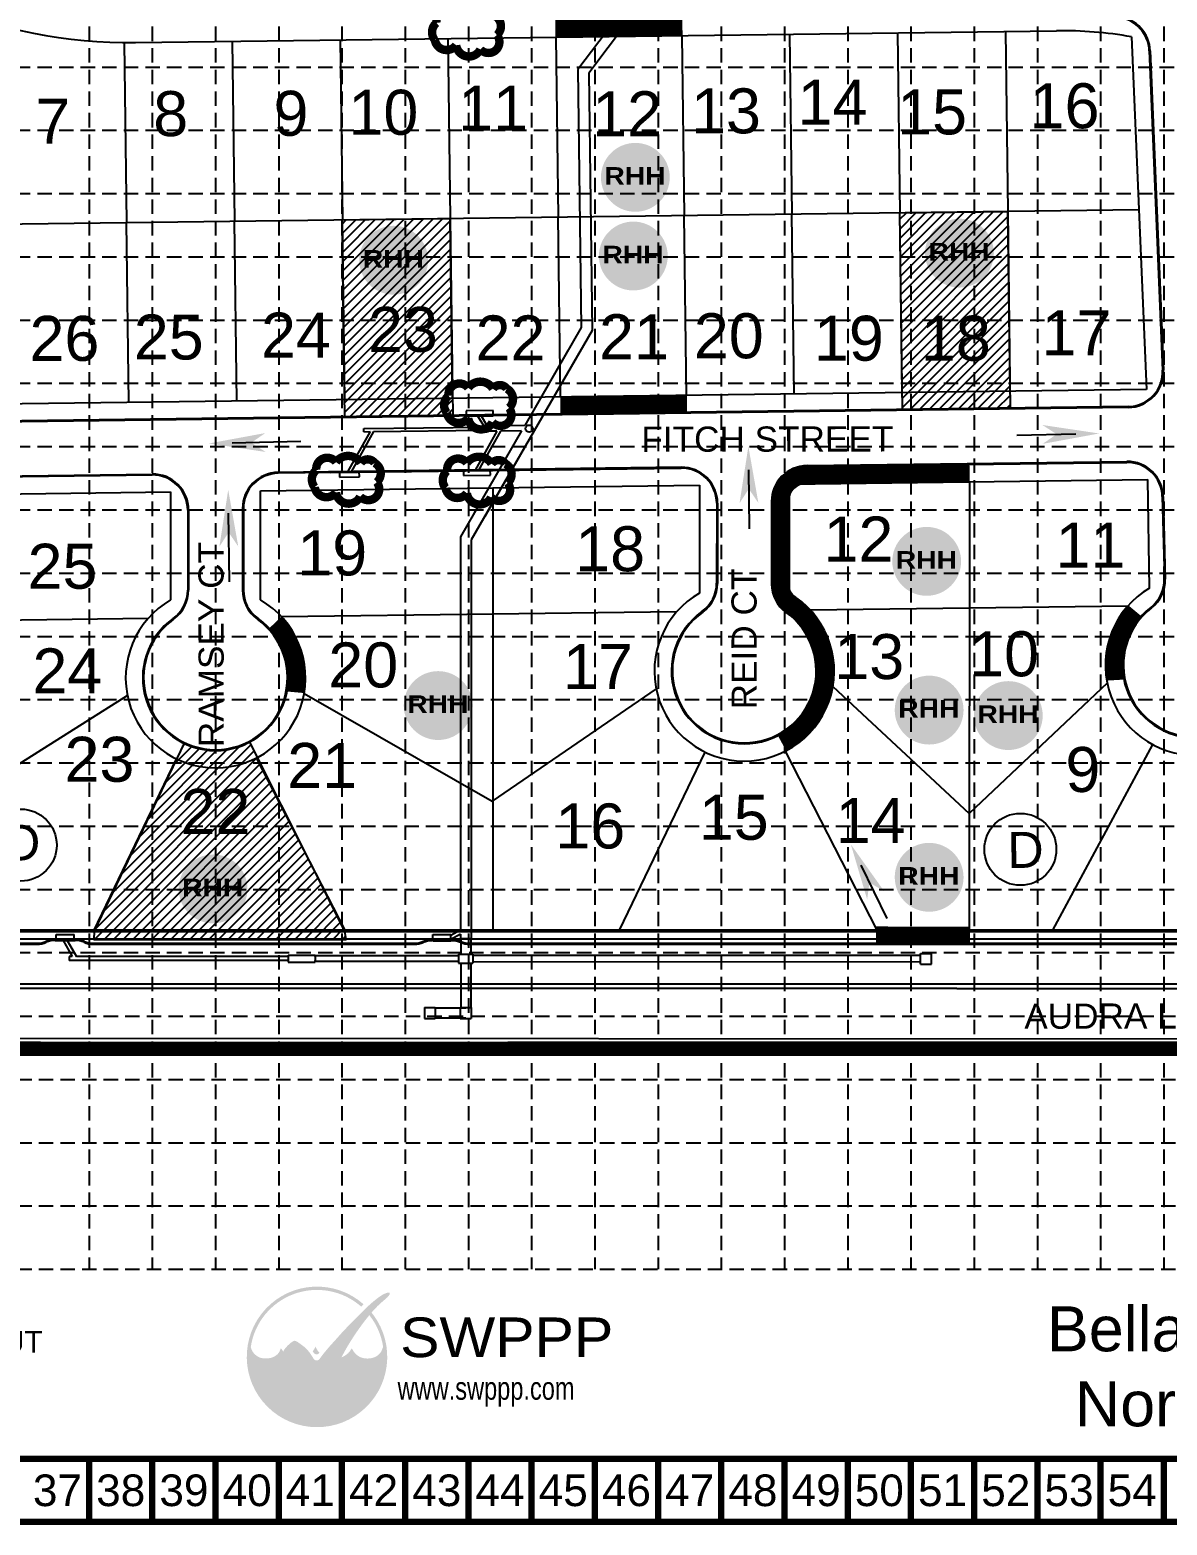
# Model space of a CAD drawing. Extents: x 4118 to 6372, y 4036 to 5445.
# Drawn here: x 5423 to 6055, y 4036 to 4866 of the extents above; entities that cross this region are included whole.
import ezdxf
from ezdxf.enums import TextEntityAlignment as Align

# ---------------------------------------------------------------- set-up
doc = ezdxf.new("R2010")
doc.units = 0
doc.header["$LTSCALE"] = 40
doc.header["$MEASUREMENT"] = 0
for name, pattern in [('3BASE$0$DASHED', [0.75, 0.5, -0.25]), ('3BASE$0$PHANTOM2', [1.25, 0.625, -0.125, 0.125, -0.125, 0.125, -0.125]), ('DASHED', [0.75, 0.5, -0.25]), ('HIDDEN', [0.375, 0.25, -0.125])]:
    doc.linetypes.add(name, pattern=pattern)
doc.layers.get('0').update_dxf_attribs({"linetype": 'CONTINUOUS'})
for name, color, linetype in [('1 EROSION BLANKET', 84, 'CONTINUOUS'), ('3BASE$0$B-DARY', 7, 'CONTINUOUS'), ('3BASE$0$PRO_CURB', 7, 'CONTINUOUS'), ('3BASE$0$PRO_LOT_LINES', 7, 'CONTINUOUS'), ('3BASE$0$PRO_ROW', 7, '3BASE$0$PHANTOM2'), ('3BASE$0$PRO_SEWER', 7, 'CONTINUOUS'), ('3BASE$0$PRO_STORM', 7, 'CONTINUOUS'), ('3BASE$0$PROP-SIDEWALK', 7, 'CONTINUOUS'), ('3BASE$0$PROP_INLETS', 7, 'CONTINUOUS'), ('BASE', 7, 'CONTINUOUS'), ('grid', 254, 'HIDDEN'), ('LEGEND', 7, 'CONTINUOUS'), ('LIMITS OF DISTURBANCE', 1, '3BASE$0$DASHED'), ('LOGO', 7, 'CONTINUOUS'), ('LOTTEXT', 8, 'CONTINUOUS'), ('P-LOTNUM', 7, 'CONTINUOUS'), ('SODDED LOT', 2, 'CONTINUOUS'), ('STR-TXTXXXX', 7, 'CONTINUOUS')]:
    doc.layers.add(name, color=color, linetype=linetype)
doc.styles.add('DRHorton', font='ariblk.TTF')
doc.styles.add("L200'", font='ARIAL.TTF', dxfattribs={"height": 0.001969})
doc.styles.add('LOGO1', font='Rockeb.TTF', dxfattribs={"height": 25})
doc.styles.get("Standard").update_dxf_attribs({"font": 'ARIAL.TTF'})

# ---------------------------------------------------------------- blocks, each defined once
blk = doc.blocks.new('Robbie Hale Homes')
h = blk.add_hatch(color=242)
h.paths.add_polyline_path([(78.7, 25.78, 1), (40.43, 25.78, 1)])
h.paths.add_polyline_path([(42.33, 17.91), (76.5, 17.91), (76.5, 34.87), (42.33, 34.87)], flags=24)
at = {"layer": 'BASE', "color": 242, "style": 'DRHorton'}
blk.add_text('RHH', height=9.814, dxfattribs=at).set_placement((59.39, 21.64), align=Align.CENTER)

msp = doc.modelspace()

# ---------------------------------------------------------------- hatches: boundary and pattern name
at = {"layer": 'LOGO'}
h = msp.add_hatch(color=170, dxfattribs=at)
h.paths.add_polyline_path([(5579.85, 4112.81), (5579.41, 4113.25), (5579.08, 4113.64), (5578.81, 4114), (5578.52, 4114.45), (5578.2, 4115.01), (5577.93, 4115.53), (5577.74, 4115.9), (5577.56, 4116.29), (5577.38, 4116.69), (5577.2, 4117.08), (5576.94, 4117.68), (5576.66, 4118.39), (5576.45, 4118.94), (5576.32, 4119.28), (5576.2, 4119.61), (5576.07, 4119.95), (5575.94, 4120.3), (5575.81, 4120.65), (5575.66, 4121.01), (5575.51, 4121.39), (5575.34, 4121.77), (5575.17, 4122.16), (5574.99, 4122.55), (5574.79, 4122.95), (5574.59, 4123.35), (5574.38, 4123.76), (5574.16, 4124.15), (5573.93, 4124.55), (5573.69, 4124.94), (5573.45, 4125.32), (5573.21, 4125.7), (5572.96, 4126.06), (5572.72, 4126.4), (5572.48, 4126.73), (5572.24, 4127.05), (5572, 4127.34), (5571.76, 4127.62), (5571.51, 4127.9), (5571.27, 4128.16), (5571.04, 4128.39), (5570.39, 4128.39), (5569.64, 4128.46), (5569.03, 4128.58), (5568.61, 4128.68), (5568.19, 4128.8), (5567.78, 4128.94), (5567.17, 4129.18), (5566.42, 4129.57), (5565.72, 4130.03), (5565.1, 4130.52), (5564.56, 4131.06), (5564.08, 4131.6), (5563.68, 4132.11), (5563.36, 4132.56), (5563.09, 4132.93), (5562.96, 4133.12), (5562.84, 4133.28), (5562.74, 4133.41), (5562.64, 4133.53), (5562.56, 4133.61), (5562.49, 4133.66), (5562.43, 4133.69), (5562.38, 4133.68), (5562.34, 4133.65), (5562.3, 4133.59), (5562.26, 4133.52), (5562.23, 4133.42), (5562.19, 4133.3), (5562.1, 4132.98), (5561.93, 4132.52), (5561.73, 4132.07), (5561.52, 4131.68), (5561.25, 4131.28), (5560.93, 4130.88), (5560.56, 4130.49), (5560.15, 4130.11), (5559.69, 4129.75), (5559.2, 4129.42), (5558.67, 4129.12), (5558.12, 4128.86), (5557.55, 4128.64), (5556.96, 4128.47), (5556.32, 4128.33), (5555.62, 4128.22), (5554.85, 4128.16), (5554.06, 4128.13), (5553.28, 4128.15), (5552.54, 4128.21), (5551.86, 4128.32), (5551.21, 4128.48), (5550.59, 4128.7), (5549.98, 4128.99), (5549.36, 4129.34), (5548.75, 4129.76), (5548.16, 4130.25), (5547.74, 4130.67), (5547.46, 4130.97), (5547.19, 4131.29), (5546.93, 4131.66), (5546.67, 4132.07), (5546.42, 4132.54), (5546.17, 4133.08), (5545.93, 4133.69), (5545.69, 4134.39, -0.595729), (5607.16, 4156.89), (5607.64, 4157.39), (5608.04, 4157.79), (5608.46, 4158.21, 37.93689), (5611.39, 4155.32), (5611.22, 4155.12), (5610.88, 4154.71), (5610.54, 4154.28), (5610.21, 4153.87, -0.146449), (5619.31, 4134.56), (5619.15, 4134.19), (5619.01, 4133.83), (5618.87, 4133.5), (5618.75, 4133.2), (5618.57, 4132.73), (5618.37, 4132.25), (5618.14, 4131.82), (5617.88, 4131.41), (5617.59, 4131.04), (5617.27, 4130.69), (5616.91, 4130.36), (5616.54, 4130.03), (5616.13, 4129.73), (5615.71, 4129.45), (5615.26, 4129.19), (5614.8, 4128.95), (5614.32, 4128.75), (5613.82, 4128.57), (5613.31, 4128.42), (5612.78, 4128.3), (5612.24, 4128.21), (5611.69, 4128.14), (5611.12, 4128.1), (5610.56, 4128.09), (5609.98, 4128.1), (5609.38, 4128.15), (5608.76, 4128.24), (5608.13, 4128.36), (5607.49, 4128.53), (5606.88, 4128.74), (5606.29, 4129), (5605.74, 4129.31), (5605.21, 4129.66), (5604.7, 4130.07), (5604.2, 4130.52), (5603.73, 4131.01), (5603.29, 4131.52), (5602.92, 4132.01), (5602.62, 4132.46), (5602.43, 4132.81), (5602.32, 4133), (5602.22, 4133.17), (5602.13, 4133.32), (5602.06, 4133.43), (5601.98, 4133.51), (5601.91, 4133.56), (5601.85, 4133.57), (5601.78, 4133.56), (5601.72, 4133.51), (5601.65, 4133.45), (5601.59, 4133.36), (5601.52, 4133.26), (5601.45, 4133.15), (5601.38, 4133.03), (5601.2, 4132.72), (5600.93, 4132.31), (5600.59, 4131.85), (5600.22, 4131.43), (5599.89, 4131.09), (5599.52, 4130.75), (5599.11, 4130.42), (5598.67, 4130.09), (5598.19, 4129.77), (5597.65, 4129.45), (5597.05, 4129.13), (5596.38, 4128.83), (5595.77, 4128.63), (5595.29, 4128.5), (5594.74, 4128.39), (5594.16, 4128.29), (5594.02, 4127.95), (5593.87, 4127.57), (5593.7, 4127.14), (5593.51, 4126.65), (5593.3, 4126.12), (5593.08, 4125.55), (5592.86, 4124.95), (5592.62, 4124.32), (5592.38, 4123.68), (5592.13, 4123.02), (5591.89, 4122.36), (5591.64, 4121.71), (5591.4, 4121.06), (5591.17, 4120.42), (5590.94, 4119.8), (5590.72, 4119.21), (5590.52, 4118.65), (5590.33, 4118.13), (5590.15, 4117.65), (5589.99, 4117.21), (5589.84, 4116.81), (5589.62, 4116.24), (5589.34, 4115.62), (5589.06, 4115.07), (5588.75, 4114.58), (5588.42, 4114.13), (5588.07, 4113.72), (5587.7, 4113.33), (5587.34, 4112.99), (5586.98, 4112.67), (5586.6, 4112.39), (5586.21, 4112.14), (5585.8, 4111.93), (5585.39, 4111.74), (5584.87, 4111.55), (5584.28, 4111.39), (5583.74, 4111.31), (5583.23, 4111.31), (5582.74, 4111.38), (5582.26, 4111.51), (5581.7, 4111.7), (5581.2, 4111.89), (5580.72, 4112.13), (5580.28, 4112.43)])
h.paths.add_polyline_path([(5582.89, 4132.48), (5582.14, 4133.78), (5581.7, 4134.72), (5581.43, 4134.05), (5580.71, 4132.87), (5580.14, 4132.22), (5580.21, 4132.1), (5580.32, 4131.91), (5580.43, 4131.74), (5580.53, 4131.58), (5580.63, 4131.43), (5580.72, 4131.3), (5580.81, 4131.19), (5580.89, 4131.09), (5580.97, 4131.01), (5581.05, 4130.93), (5581.13, 4130.86), (5581.21, 4130.81), (5581.29, 4130.75), (5581.36, 4130.71), (5581.44, 4130.66), (5581.52, 4130.63), (5581.61, 4130.59), (5581.69, 4130.56), (5581.77, 4130.54), (5581.85, 4130.51), (5581.94, 4130.49), (5582.02, 4130.48), (5582.1, 4130.47), (5582.19, 4130.46), (5582.27, 4130.45), (5582.35, 4130.45), (5582.43, 4130.45), (5582.51, 4130.45), (5582.59, 4130.46), (5582.66, 4130.47), (5582.74, 4130.48), (5582.81, 4130.5), (5582.88, 4130.53), (5582.95, 4130.55), (5583.02, 4130.58), (5583.09, 4130.62), (5583.16, 4130.66), (5583.23, 4130.7), (5583.3, 4130.74), (5583.38, 4130.79), (5583.45, 4130.85), (5583.53, 4130.91), (5583.6, 4130.97), (5583.68, 4131.04), (5583.76, 4131.11), (5583.84, 4131.19), (5583.92, 4131.28), (5583.97, 4131.34), (5583.42, 4131.8)], flags=17)
msp.add_hatch(color=240, dxfattribs=at).paths.add_polyline_path([(5615.21, 4160.86), (5616, 4161.46), (5616.68, 4161.97), (5617.25, 4162.38), (5617.73, 4162.72), (5618.13, 4162.99), (5618.47, 4163.21), (5618.76, 4163.38), (5619.01, 4163.53), (5619.23, 4163.65), (5619.43, 4163.76), (5619.61, 4163.85), (5619.78, 4163.93), (5619.93, 4164), (5620.07, 4164.06), (5620.21, 4164.12), (5620.34, 4164.17), (5620.47, 4164.22), (5620.6, 4164.28), (5620.73, 4164.33), (5620.85, 4164.38), (5620.98, 4164.42), (5621.09, 4164.47), (5621.21, 4164.51), (5621.31, 4164.55), (5621.42, 4164.58), (5621.51, 4164.61), (5621.6, 4164.64), (5621.69, 4164.66), (5621.77, 4164.68), (5621.85, 4164.69), (5621.93, 4164.71), (5622, 4164.72), (5622.08, 4164.73), (5622.15, 4164.73), (5622.22, 4164.74), (5622.29, 4164.74), (5622.35, 4164.74), (5622.41, 4164.74), (5622.47, 4164.73), (5622.53, 4164.73), (5622.58, 4164.72), (5622.63, 4164.71), (5622.68, 4164.7), (5622.72, 4164.68), (5622.76, 4164.67), (5622.8, 4164.65), (5622.83, 4164.63), (5622.86, 4164.61), (5622.89, 4164.59), (5622.91, 4164.56), (5622.94, 4164.54), (5622.95, 4164.51), (5622.97, 4164.47), (5622.98, 4164.44), (5623, 4164.4), (5623.01, 4164.36), (5623.01, 4164.31), (5623.02, 4164.26), (5623.02, 4164.21), (5623.02, 4164.16), (5623.02, 4164.1), (5623.01, 4164.05), (5623, 4163.99), (5622.99, 4163.94), (5622.97, 4163.88), (5622.95, 4163.82), (5622.92, 4163.76), (5622.89, 4163.7), (5622.86, 4163.64), (5622.82, 4163.57), (5622.78, 4163.5), (5622.73, 4163.42), (5622.68, 4163.34), (5622.62, 4163.25), (5622.55, 4163.15), (5622.48, 4163.05), (5622.41, 4162.95), (5622.32, 4162.84), (5622.23, 4162.72), (5622.13, 4162.61), (5622.02, 4162.49), (5621.9, 4162.36), (5621.77, 4162.22), (5621.61, 4162.07), (5621.43, 4161.9), (5621.22, 4161.71), (5620.98, 4161.5), (5620.7, 4161.25), (5620.38, 4160.98), (5620.03, 4160.67), (5619.65, 4160.35), (5619.25, 4160), (5618.84, 4159.64), (5618.42, 4159.28), (5618.01, 4158.91), (5617.6, 4158.54), (5617.21, 4158.18), (5616.83, 4157.83), (5616.47, 4157.48), (5616.11, 4157.13), (5615.76, 4156.77), (5615.41, 4156.42), (5615.07, 4156.06), (5614.72, 4155.69), (5614.37, 4155.3), (5614.01, 4154.92), (5613.66, 4154.52), (5613.3, 4154.12), (5612.95, 4153.71), (5612.59, 4153.3), (5612.24, 4152.9), (5611.9, 4152.49), (5611.56, 4152.08), (5611.22, 4151.68), (5610.88, 4151.27), (5610.54, 4150.84), (5610.19, 4150.41), (5609.84, 4149.96), (5609.47, 4149.49), (5609.09, 4148.99), (5608.69, 4148.47), (5608.27, 4147.92), (5607.85, 4147.36), (5607.42, 4146.77), (5606.99, 4146.19), (5606.56, 4145.59), (5606.13, 4145), (5605.71, 4144.41), (5605.31, 4143.83), (5604.91, 4143.26), (5604.52, 4142.69), (5604.13, 4142.12), (5603.74, 4141.55), (5603.36, 4140.97), (5602.97, 4140.38), (5602.58, 4139.78), (5602.18, 4139.17), (5601.78, 4138.54), (5601.38, 4137.91), (5600.98, 4137.28), (5600.59, 4136.65), (5600.21, 4136.03), (5599.84, 4135.42), (5599.49, 4134.84), (5599.16, 4134.27), (5598.85, 4133.73), (5598.55, 4133.2), (5598.25, 4132.68), (5597.97, 4132.17), (5597.69, 4131.66), (5597.41, 4131.14), (5597.12, 4130.62), (5596.84, 4130.09), (5596.55, 4129.55), (5596.26, 4129.02), (5595.98, 4128.5), (5595.71, 4127.99), (5595.46, 4127.52), (5595.22, 4127.08), (5595.02, 4126.68), (5594.84, 4126.33), (5594.68, 4126.01), (5594.54, 4125.72), (5594.41, 4125.44), (5594.28, 4125.15), (5594.16, 4124.85), (5594.02, 4124.51), (5593.87, 4124.13), (5593.7, 4123.7), (5593.51, 4123.21), (5593.3, 4122.68), (5593.08, 4122.11), (5592.86, 4121.51), (5592.62, 4120.88), (5592.38, 4120.24), (5592.13, 4119.58), (5591.89, 4118.92), (5591.64, 4118.27), (5591.4, 4117.62), (5591.17, 4116.98), (5590.94, 4116.36), (5590.72, 4115.77), (5590.52, 4115.21), (5590.33, 4114.69), (5590.15, 4114.21), (5589.99, 4113.77), (5589.84, 4113.37), (5589.69, 4113), (5589.55, 4112.66), (5589.42, 4112.34), (5589.28, 4112.05), (5589.13, 4111.77), (5588.98, 4111.5), (5588.82, 4111.25), (5588.66, 4111.02), (5588.49, 4110.79), (5588.32, 4110.58), (5588.15, 4110.37), (5587.97, 4110.17), (5587.79, 4109.99), (5587.62, 4109.81), (5587.44, 4109.63), (5587.25, 4109.47), (5587.07, 4109.31), (5586.88, 4109.16), (5586.69, 4109.02), (5586.5, 4108.89), (5586.3, 4108.76), (5586.1, 4108.65), (5585.9, 4108.54), (5585.69, 4108.44), (5585.49, 4108.35), (5585.28, 4108.26), (5585.07, 4108.19), (5584.87, 4108.12), (5584.67, 4108.06), (5584.48, 4108.01), (5584.29, 4107.96), (5584.1, 4107.93), (5583.92, 4107.9), (5583.75, 4107.88), (5583.57, 4107.87), (5583.4, 4107.87), (5583.23, 4107.88), (5583.06, 4107.89), (5582.89, 4107.92), (5582.73, 4107.95), (5582.56, 4107.99), (5582.4, 4108.03), (5582.23, 4108.08), (5582.07, 4108.14), (5581.9, 4108.19), (5581.73, 4108.25), (5581.56, 4108.31), (5581.4, 4108.38), (5581.23, 4108.45), (5581.06, 4108.53), (5580.9, 4108.61), (5580.73, 4108.69), (5580.58, 4108.79), (5580.42, 4108.89), (5580.27, 4109.01), (5580.12, 4109.13), (5579.98, 4109.25), (5579.84, 4109.38), (5579.7, 4109.52), (5579.56, 4109.66), (5579.43, 4109.81), (5579.29, 4109.96), (5579.16, 4110.11), (5579.02, 4110.28), (5578.88, 4110.46), (5578.74, 4110.66), (5578.59, 4110.89), (5578.44, 4111.14), (5578.28, 4111.43), (5578.1, 4111.75), (5577.93, 4112.09), (5577.74, 4112.46), (5577.56, 4112.85), (5577.38, 4113.25), (5577.2, 4113.64), (5577.03, 4114.04), (5576.87, 4114.42), (5576.72, 4114.79), (5576.58, 4115.15), (5576.45, 4115.5), (5576.32, 4115.84), (5576.2, 4116.17), (5576.07, 4116.51), (5575.94, 4116.86), (5575.81, 4117.21), (5575.66, 4117.57), (5575.51, 4117.95), (5575.34, 4118.33), (5575.17, 4118.72), (5574.99, 4119.11), (5574.79, 4119.51), (5574.59, 4119.91), (5574.38, 4120.31), (5574.16, 4120.71), (5573.93, 4121.11), (5573.69, 4121.5), (5573.45, 4121.88), (5573.21, 4122.26), (5572.96, 4122.62), (5572.72, 4122.96), (5572.48, 4123.29), (5572.24, 4123.6), (5572, 4123.9), (5571.76, 4124.18), (5571.51, 4124.46), (5571.27, 4124.72), (5571.01, 4124.98), (5570.74, 4125.24), (5570.47, 4125.5), (5570.18, 4125.76), (5569.88, 4126.03), (5569.56, 4126.29), (5569.24, 4126.56), (5568.92, 4126.83), (5568.59, 4127.1), (5568.26, 4127.36), (5567.92, 4127.63), (5567.59, 4127.89), (5567.27, 4128.15), (5566.95, 4128.4), (5566.64, 4128.64), (5566.35, 4128.87), (5566.07, 4129.09), (5565.81, 4129.29), (5565.58, 4129.47), (5565.36, 4129.64), (5565.17, 4129.79), (5565, 4129.92), (5564.85, 4130.04), (5564.72, 4130.16), (5564.6, 4130.26), (5564.49, 4130.36), (5564.4, 4130.45), (5564.31, 4130.54), (5564.23, 4130.63), (5564.16, 4130.72), (5564.1, 4130.81), (5564.05, 4130.9), (5564, 4130.99), (5563.96, 4131.09), (5563.93, 4131.18), (5563.91, 4131.28), (5563.89, 4131.39), (5563.87, 4131.49), (5563.87, 4131.6), (5563.87, 4131.71), (5563.87, 4131.82), (5563.88, 4131.92), (5563.9, 4132.03), (5563.92, 4132.13), (5563.94, 4132.24), (5563.98, 4132.34), (5564.02, 4132.45), (5564.07, 4132.57), (5564.13, 4132.68), (5564.2, 4132.81), (5564.28, 4132.94), (5564.37, 4133.08), (5564.47, 4133.23), (5564.59, 4133.39), (5564.72, 4133.56), (5564.86, 4133.74), (5565.01, 4133.92), (5565.17, 4134.11), (5565.34, 4134.31), (5565.52, 4134.51), (5565.71, 4134.72), (5565.91, 4134.93), (5566.12, 4135.15), (5566.33, 4135.36), (5566.55, 4135.57), (5566.77, 4135.78), (5567, 4135.99), (5567.22, 4136.18), (5567.44, 4136.37), (5567.66, 4136.56), (5567.88, 4136.73), (5568.08, 4136.89), (5568.28, 4137.04), (5568.46, 4137.18), (5568.63, 4137.3), (5568.79, 4137.41), (5568.93, 4137.5), (5569.05, 4137.58), (5569.17, 4137.65), (5569.28, 4137.71), (5569.38, 4137.76), (5569.48, 4137.8), (5569.57, 4137.84), (5569.66, 4137.87), (5569.76, 4137.89), (5569.85, 4137.91), (5569.94, 4137.93), (5570.03, 4137.93), (5570.12, 4137.94), (5570.21, 4137.93), (5570.3, 4137.92), (5570.38, 4137.9), (5570.47, 4137.88), (5570.56, 4137.85), (5570.65, 4137.82), (5570.74, 4137.78), (5570.83, 4137.74), (5570.92, 4137.7), (5571.02, 4137.65), (5571.12, 4137.6), (5571.23, 4137.55), (5571.34, 4137.49), (5571.46, 4137.42), (5571.6, 4137.34), (5571.75, 4137.26), (5571.91, 4137.15), (5572.09, 4137.03), (5572.29, 4136.9), (5572.5, 4136.75), (5572.74, 4136.59), (5572.98, 4136.41), (5573.23, 4136.23), (5573.5, 4136.03), (5573.77, 4135.84), (5574.04, 4135.63), (5574.32, 4135.43), (5574.6, 4135.22), (5574.88, 4135), (5575.16, 4134.79), (5575.43, 4134.57), (5575.7, 4134.34), (5575.97, 4134.12), (5576.22, 4133.88), (5576.48, 4133.64), (5576.72, 4133.4), (5576.96, 4133.15), (5577.19, 4132.9), (5577.41, 4132.64), (5577.64, 4132.37), (5577.86, 4132.1), (5578.07, 4131.82), (5578.29, 4131.54), (5578.5, 4131.25), (5578.71, 4130.96), (5578.92, 4130.67), (5579.11, 4130.39), (5579.3, 4130.11), (5579.48, 4129.84), (5579.65, 4129.57), (5579.8, 4129.33), (5579.95, 4129.09), (5580.08, 4128.87), (5580.21, 4128.66), (5580.32, 4128.47), (5580.43, 4128.3), (5580.53, 4128.14), (5580.63, 4127.99), (5580.72, 4127.86), (5580.81, 4127.75), (5580.89, 4127.65), (5580.97, 4127.57), (5581.05, 4127.49), (5581.13, 4127.42), (5581.21, 4127.37), (5581.29, 4127.31), (5581.36, 4127.27), (5581.44, 4127.22), (5581.52, 4127.19), (5581.61, 4127.15), (5581.69, 4127.12), (5581.77, 4127.1), (5581.85, 4127.07), (5581.94, 4127.05), (5582.02, 4127.04), (5582.1, 4127.03), (5582.19, 4127.02), (5582.27, 4127.01), (5582.35, 4127.01), (5582.43, 4127.01), (5582.51, 4127.01), (5582.59, 4127.02), (5582.66, 4127.03), (5582.74, 4127.04), (5582.81, 4127.06), (5582.88, 4127.09), (5582.95, 4127.11), (5583.02, 4127.14), (5583.09, 4127.18), (5583.16, 4127.22), (5583.23, 4127.26), (5583.3, 4127.3), (5583.38, 4127.35), (5583.45, 4127.41), (5583.53, 4127.47), (5583.6, 4127.53), (5583.68, 4127.6), (5583.76, 4127.67), (5583.84, 4127.75), (5583.92, 4127.84), (5584, 4127.93), (5584.08, 4128.03), (5584.17, 4128.14), (5584.26, 4128.26), (5584.36, 4128.39), (5584.46, 4128.53), (5584.57, 4128.68), (5584.69, 4128.84), (5584.81, 4129.02), (5584.94, 4129.2), (5585.08, 4129.39), (5585.23, 4129.6), (5585.39, 4129.81), (5585.56, 4130.04), (5585.74, 4130.27), (5585.93, 4130.51), (5586.13, 4130.76), (5586.34, 4131.02), (5586.56, 4131.29), (5586.8, 4131.58), (5587.04, 4131.87), (5587.29, 4132.17), (5587.55, 4132.49), (5587.82, 4132.82), (5588.1, 4133.16), (5588.4, 4133.51), (5588.7, 4133.87), (5589.02, 4134.25), (5589.36, 4134.63), (5589.71, 4135.03), (5590.07, 4135.43), (5590.44, 4135.84), (5590.82, 4136.26), (5591.21, 4136.68), (5591.59, 4137.1), (5591.97, 4137.51), (5592.35, 4137.93), (5592.72, 4138.33), (5593.07, 4138.72), (5593.41, 4139.1), (5593.75, 4139.48), (5594.07, 4139.85), (5594.4, 4140.21), (5594.72, 4140.58), (5595.05, 4140.95), (5595.38, 4141.32), (5595.72, 4141.7), (5596.06, 4142.09), (5596.42, 4142.48), (5596.78, 4142.88), (5597.16, 4143.29), (5597.55, 4143.7), (5597.95, 4144.13), (5598.36, 4144.56), (5598.79, 4145), (5599.23, 4145.45), (5599.68, 4145.91), (5600.13, 4146.36), (5600.58, 4146.81), (5601.03, 4147.26), (5601.47, 4147.7), (5601.9, 4148.12), (5602.31, 4148.53), (5602.72, 4148.94), (5603.11, 4149.33), (5603.5, 4149.71), (5603.87, 4150.09), (5604.25, 4150.46), (5604.62, 4150.84), (5604.99, 4151.22), (5605.36, 4151.6), (5605.73, 4151.98), (5606.1, 4152.37), (5606.48, 4152.76), (5606.86, 4153.15), (5607.25, 4153.55), (5607.64, 4153.95), (5608.04, 4154.35), (5608.44, 4154.76), (5608.85, 4155.16), (5609.26, 4155.56), (5609.68, 4155.97), (5610.09, 4156.36), (5610.5, 4156.76), (5610.91, 4157.15), (5611.32, 4157.53), (5611.72, 4157.9), (5612.13, 4158.27), (5612.55, 4158.65), (5613, 4159.04), (5613.48, 4159.45), (5614, 4159.88), (5614.57, 4160.35)])
at = {"layer": 'SODDED LOT'}
h = msp.add_hatch(dxfattribs=at)
h.set_pattern_fill('ANSI31', color=256, scale=30, style=0)
h.paths.add_polyline_path([(5597.96, 4651.03), (5596.61, 4760.84), (5656.65, 4761.65), (5658.02, 4652.05)])
h = msp.add_hatch(dxfattribs=at)
h.set_pattern_fill('ANSI31', color=256, scale=30, style=0)
h.paths.add_polyline_path([(5906.64, 4764.83), (5966.65, 4765.59), (5967.99, 4655.89), (5908.12, 4655.15)])
h = msp.add_hatch(dxfattribs=at)
h.set_pattern_fill('ANSI31', color=256, scale=30, style=0)
h.paths.add_polyline_path([(5458.68, 4365.59), (5458.35, 4361.03), (5598.71, 4361.03), (5598.06, 4365.59), (5545.14, 4470.63), (5537.16, 4467.7), (5529.18, 4466.24), (5521.2, 4466.4), (5515.34, 4467.54), (5508.66, 4470.14)])

# ---------------------------------------------------------------- linework, layer by layer
at = {"layer": '1 EROSION BLANKET', "const_width": 10}
for points in [[(5715.04, 4867.41), (5785.75, 4868.17)], [(5717.87, 4657.59), (5788.31, 4658.37)], [(5840.78, 4470.64), (5847.61, 4474.37), (5854.14, 4480.27), (5857.56, 4485.55), (5861.44, 4492.14), (5863.35, 4497.81), (5864.27, 4501.56), (5865.08, 4507.51), (5865.02, 4512.47), (5864.59, 4517.49), (5863.3, 4523.33), (5861.15, 4528.66), (5858.03, 4534.84), (5854.85, 4538.99), (5850.45, 4543.63), (5846.86, 4546.44), (5844.99, 4547.94), (5843.61, 4549.51), (5841.86, 4551.91), (5840.89, 4554.11), (5840.52, 4555.71), (5840.33, 4559.31), (5840.4, 4568.77), (5840.44, 4606.36), (5841.3, 4610.03), (5842.41, 4612.33), (5844.08, 4614.51), (5847.15, 4616.9), (5850.56, 4618.69), (5853.71, 4619.29), (5859.6, 4619.2), (5945.42, 4620.5)], [(6026.58, 4505.12), (6025.86, 4517.28), (6027.03, 4524.71), (6029.88, 4532.57), (6033.99, 4539.43), (6037.43, 4543.54)], [(5570.58, 4498.35), (5571.11, 4504.13), (5570.91, 4510.78), (5570.42, 4515.66), (5568.03, 4522.28), (5565.84, 4527.55), (5561.55, 4534.57), (5559.14, 4536.99)], [(5893.44, 4363.19), (5945.71, 4363.08)]]:
    msp.add_lwpolyline(points, dxfattribs=at)
at = {"layer": '3BASE$0$B-DARY', "color": 7, "linetype": 'Continuous'}
for p, q in [((4294.15, 4336.43), (6230.6, 4336.28)), ((6241.97, 4305.46), (4260.5, 4306.38))]:
    msp.add_line(p, q, dxfattribs=at)
at = {"layer": '3BASE$0$PRO_CURB', "color": 7, "linetype": 'Continuous'}
for p, q in [((6045.34, 4854.82), (6052.76, 4677.42)), ((6045.84, 4854.84), (6053.26, 4677.44)), ((4899.42, 4358.87), (5426.99, 4358.88)), ((4899.42, 4358.37), (5426.99, 4358.38)), ((5436.99, 4360.38), (5437.49, 4360.38)), ((5447.49, 4360.38), (5447.99, 4360.38)), ((5457.99, 4358.88), (5636.75, 4358.88)), ((5457.99, 4358.38), (5636.75, 4358.38)), ((5653.99, 4360.27), (5654.49, 4360.27)), ((5657.49, 4360.27), (5656.99, 4360.27)), ((5667.22, 4358.88), (6179.04, 4358.88)), ((5667.22, 4358.38), (6179.04, 4358.38)), ((4899.42, 4333.87), (5938.4, 4333.88))]:
    msp.add_line(p, q, dxfattribs=at)
at = {"layer": '3BASE$0$PRO_CURB', "color": 7, "linetype": 'Continuous', "ltscale": 50}
for p, q in [((6033.53, 4657.1), (5162.4, 4645.89)), ((6033.54, 4656.6), (5162.4, 4645.39)), ((5785.01, 4623.4), (5560.87, 4620.52)), ((5785.01, 4622.9), (5560.87, 4620.02)), ((5590.01, 4620.39), (5785.01, 4622.9)), ((5855.01, 4624.3), (6032.84, 4626.59)), ((5855.01, 4623.8), (6032.84, 4626.09)), ((5855.01, 4623.8), (6032.84, 4626.09)), ((6032.84, 4626.09), (5855.01, 4623.8)), ((5226.36, 4616.21), (5490.87, 4619.61)), ((5226.37, 4615.71), (5490.87, 4619.11)), ((5804.77, 4603.4), (5804.76, 4559.05)), ((5805.27, 4603.4), (5805.26, 4558.79)), ((5835.27, 4604.31), (5835.26, 4558.6)), ((5835.77, 4604.31), (5835.76, 4558.86)), ((6052.59, 4607.08), (6053.73, 4561.41)), ((6053.09, 4607.09), (6054.23, 4561.17)), ((5510.62, 4599.61), (5510.62, 4555.17)), ((5511.12, 4599.61), (5511.12, 4555.17)), ((5541.12, 4600.52), (5541.12, 4555.17)), ((5541.62, 4600.52), (5541.62, 4555.17))]:
    msp.add_line(p, q, dxfattribs=at)
at = {"layer": '3BASE$0$PRO_CURB', "color": 7, "linetype": 'Continuous'}
msp.add_lwpolyline([(5938.4, 4333.8), (6234.87, 4333.8), (6233.6, 4384.65), (6234.15, 4384.66), (6228.49, 4609.66)], dxfattribs=at)
at = {"layer": '3BASE$0$PRO_CURB', "color": 7, "linetype": 'Continuous', "ltscale": 50}
for points in [[(5510.62, 4599.61), (5510.62, 4555.17)], [(5541.62, 4600.52), (5541.62, 4555.17)]]:
    msp.add_lwpolyline(points, dxfattribs=at)
at = {"layer": '3BASE$0$PRO_CURB', "color": 7, "linetype": 'Continuous'}
for centre, radius, start, end in [((6025.86, 4854.01), 19.5, 2.39517, 82.20457), ((6025.86, 4854.01), 20, 2.39517, 82.20457), ((6033.28, 4676.6), 19.5, 270.73778, 2.39517), ((6033.28, 4676.6), 20, 270.73778, 2.39517), ((5426.99, 4371.38), 12.5, 270, 292.61986), ((5426.99, 4371.38), 13, 270, 292.61986), ((5436.99, 4347.38), 13.5, 87.8692, 112.61986), ((5436.99, 4347.38), 13, 90, 112.61986), ((5447.99, 4347.38), 13.5, 67.38014, 92.11431), ((5447.99, 4347.38), 13, 67.38014, 90), ((5457.99, 4371.38), 13, 247.38014, 270), ((5457.99, 4371.38), 12.5, 247.38014, 270), ((5636.75, 4371.38), 12.5, 270.00011, 291.9917), ((5636.75, 4371.38), 13, 270.00011, 291.9917), ((5646.49, 4347.27), 13.5, 87.87289, 111.9917), ((5646.49, 4347.27), 13, 89.99544, 111.9917), ((5657.49, 4347.27), 13.5, 68.0138, 92.11799), ((5657.49, 4347.27), 13, 68.0138, 89.99544), ((5667.22, 4371.38), 13, 248.0138, 270.00011), ((5667.22, 4371.38), 12.5, 248.0138, 270.00011)]:
    msp.add_arc(centre, radius, start, end, dxfattribs=at)
at = {"layer": '3BASE$0$PRO_CURB', "color": 7, "linetype": 'Continuous', "ltscale": 50}
for centre, radius, start, end in [((5561.12, 4600.52), 20, 90.73778, 179.99396), ((5561.12, 4600.52), 19.5, 90.73778, 179.99396), ((5785.27, 4603.4), 20, 359.994, 90.73778), ((5785.27, 4603.4), 19.5, 359.994, 90.73778), ((5855.27, 4604.3), 20, 90.73778, 179.994), ((5855.27, 4604.3), 19.5, 90.73778, 179.994), ((6033.09, 4606.59), 20, 1.42845, 90.73778), ((6033.09, 4606.59), 19.5, 1.42845, 90.73778), ((5491.12, 4599.62), 20, 359.99396, 90.73778), ((5491.12, 4599.62), 19.5, 359.99396, 90.73778), ((5491.12, 4555.17), 19.5, 305.67929, 359.99396), ((5491.12, 4555.17), 20, 305.67929, 359.99396), ((5561.12, 4555.17), 20, 179.99396, 234.30862), ((5561.12, 4555.17), 19.5, 179.99396, 234.30862), ((5785.26, 4559.05), 19.5, 305.52673, 359.994), ((5785.76, 4558.79), 19.5, 305.27931, 359.994), ((5854.76, 4558.6), 19.5, 179.994, 234.40157), ((5855.26, 4558.86), 19.5, 179.994, 234.15577), ((6034.23, 4560.92), 19.5, 307.70066, 1.42845), ((6034.74, 4560.68), 19.5, 307.45715, 1.42845), ((6070.92, 4513.45), 40.5, 127.70066, 55.73998), ((6070.92, 4513.45), 40, 127.45715, 55.03346), ((5526.11, 4506.43), 40.5, 125.52673, 54.15577), ((5526.11, 4506.43), 40, 125.67929, 54.30862), ((5820.13, 4510.22), 40.5, 125.52673, 54.15577), ((5820.13, 4510.22), 40, 125.27931, 54.40157)]:
    msp.add_arc(centre, radius, start, end, dxfattribs=at)
at = {"layer": '3BASE$0$PRO_LOT_LINES', "color": 7, "linetype": 'Continuous'}
for p, q in [((5655.37, 4861.64), (5656.65, 4761.65)), ((5715.37, 4862.41), (5716.65, 4762.42)), ((5785.36, 4863.31), (5786.64, 4763.32)), ((5845.36, 4864.07), (5846.64, 4764.08)), ((5905.35, 4864.84), (5906.63, 4764.85)), ((5965.35, 4865.61), (5966.63, 4765.62)), ((5475.39, 4859.34), (5476.67, 4759.35)), ((5535.38, 4860.11), (5536.66, 4760.12)), ((5595.38, 4860.88), (5596.66, 4760.88)), ((5201.77, 4755.83), (6039.52, 4766.55)), ((5657.93, 4661.66), (5656.65, 4761.65)), ((5717.93, 4662.43), (5716.65, 4762.42)), ((5787.92, 4663.32), (5786.64, 4763.32)), ((5847.92, 4664.09), (5846.64, 4764.08)), ((5907.91, 4664.86), (5906.63, 4764.85)), ((5967.91, 4665.63), (5966.63, 4765.62)), ((5477.95, 4659.36), (5476.67, 4759.35)), ((5537.94, 4660.12), (5536.66, 4760.12)), ((5597.94, 4660.89), (5596.66, 4760.88)), ((5680.29, 4611.94), (5680.25, 4365.96)), ((5945.29, 4615.33), (5945.25, 4366.11)), ((5856.71, 4544.19), (5945.28, 4545.33)), ((5945.28, 4545.33), (6033.5, 4546.46)), ((5351.95, 4537.73), (5488.69, 4539.48)), ((5562.7, 4540.43), (5680.41, 4541.94)), ((5680.03, 4541.93), (5782.71, 4543.25)), ((5477.11, 4496.47), (5377.64, 4433.8)), ((5575.38, 4497.73), (5680.01, 4437.77)), ((5771.12, 4500.24), (5680.01, 4437.77)), ((5869.39, 4501.49), (5945.26, 4431.02)), ((6021.92, 4503.44), (5945.26, 4431.02)), ((5750.8, 4366.14), (5798.44, 4465.05)), ((5894.09, 4366.12), (5842.98, 4465.62)), ((6047.18, 4469.31), (5991.44, 4366.11)), ((5458.44, 4365.81), (5504.43, 4461.29)), ((5598.31, 4365.79), (5548.97, 4461.86))]:
    msp.add_line(p, q, dxfattribs=at)
at = {"layer": '3BASE$0$PRO_ROW', "color": 7, "linetype": 'Continuous'}
for p, q in [((5481.67, 4859.42), (5993.82, 4865.97)), ((6035.51, 4862.62), (6043.71, 4666.6)), ((6043.71, 4666.6), (5162.3, 4655.32)), ((5551.15, 4610.29), (5795.29, 4613.41)), ((5795.29, 4613.41), (5795.28, 4553.48)), ((5845.28, 4553.32), (5845.29, 4614.05)), ((5845.29, 4614.05), (6044.61, 4616.6)), ((6045.39, 4556.29), (6044.61, 4616.6)), ((5216.17, 4606), (5501.15, 4609.65)), ((5501.15, 4609.65), (5501.14, 4549.64)), ((5551.14, 4549.63), (5551.15, 4610.29)), ((6176.55, 4366.08), (4909.42, 4366.28))]:
    msp.add_line(p, q, dxfattribs=at)
for centre, radius, start, end in [((5478.15, 5134.4), 275, 223.31027, 270.73322), ((5996.7, 4640.99), 225, 80.06737, 90.73322), ((6070.94, 4513.31), 50, 120.73322, 60.73322), ((5526.13, 4506.34), 50, 119.98626, 59.98625), ((5820.14, 4510.1), 50, 119.81462, 59.8143)]:
    msp.add_arc(centre, radius, start, end, dxfattribs=at)
at = {"layer": '3BASE$0$PRO_SEWER', "color": 7, "linetype": 'Continuous'}
for p, q in [((5573.46, 4637.62), (5535.29, 4636.87)), ((5971.67, 4641.28), (6004.51, 4641.91)), ((5823, 4589.21), (5822.57, 4622.05)), ((5533.84, 4559.72), (5533.33, 4597.9)), ((5899.54, 4372.69), (5885.08, 4402.19))]:
    msp.add_line(p, q, dxfattribs=at)
for points in [[(6017.44, 4642.16), (5986.03, 4636.39), (5985.86, 4646.89), (5993.82, 4641.77)], [(5522.36, 4636.62), (5553.77, 4642.4), (5553.95, 4631.9), (5545.99, 4637.02)], [(5822.4, 4634.98), (5827.98, 4603.54), (5817.48, 4603.43), (5822.65, 4611.36)], [(5533.16, 4610.83), (5538.75, 4579.38), (5528.24, 4579.27), (5533.41, 4587.2)], [(5879.39, 4413.8), (5897.9, 4387.77), (5888.46, 4383.18), (5889.73, 4392.56)]]:
    msp.add_solid(points, dxfattribs=at)
at = {"layer": '3BASE$0$PRO_STORM', "color": 5, "linetype": 'Continuous'}
for p, q in [((5765.89, 4895.19), (5727.6, 4844.35)), ((5772.67, 4894.21), (5733.63, 4842.38)), ((5727.6, 4844.35), (5729.44, 4701.02)), ((5733.63, 4842.38), (5735.46, 4699.45)), ((5735.46, 4699.45), (5668.28, 4583.04)), ((5729.44, 4701.02), (5698.07, 4646.67)), ((5728.12, 4686.74), (5675.79, 4596.04)), ((5722.1, 4688.31), (5698.07, 4646.67)), ((5680.48, 4654.95), (5665.49, 4654.76)), ((5665.49, 4654.76), (5665.52, 4651.76)), ((5680.52, 4651.95), (5680.48, 4654.95)), ((5608.66, 4644.9), (5674.97, 4645.75)), ((5665.52, 4651.76), (5680.52, 4651.95)), ((5675.26, 4646.38), (5672.01, 4651.84)), ((5677.01, 4646.86), (5674.03, 4651.86)), ((5612.01, 4643.2), (5599.52, 4620.91)), ((5614.03, 4643.22), (5601.54, 4620.93)), ((5608.66, 4643.15), (5608.66, 4644.9)), ((5608.66, 4643.15), (5612.01, 4643.2)), ((5614.03, 4643.22), (5674.97, 4644)), ((5696.33, 4643.65), (5662.28, 4584.65)), ((5696.33, 4643.65), (5669.79, 4597.65)), ((5682.53, 4643.47), (5670.4, 4621.82)), ((5684.56, 4643.5), (5672.42, 4621.84)), ((5606.03, 4620.99), (5595.03, 4620.85)), ((5595.03, 4620.85), (5595.07, 4617.85)), ((5606.07, 4617.99), (5606.03, 4620.99)), ((5678.91, 4621.92), (5663.91, 4621.73)), ((5663.91, 4621.73), (5663.95, 4618.73)), ((5678.95, 4618.93), (5678.91, 4621.92)), ((5595.07, 4617.85), (5606.07, 4617.99)), ((5663.95, 4618.73), (5678.95, 4618.93)), ((5662.28, 4584.65), (5662.25, 4366.21)), ((5668.28, 4583.04), (5668.25, 4361.38)), ((5662.25, 4366.21), (5656.99, 4363.17)), ((5662.25, 4363.9), (5656.99, 4360.86)), ((5662.25, 4363.9), (5662.25, 4361.38)), ((5441.33, 4360.35), (5446.46, 4351.46)), ((5443.64, 4360.35), (5448.77, 4351.46)), ((5668.25, 4361.38), (5662.25, 4361.38)), ((5662.5, 4361.38), (5662.5, 4352.8)), ((5668, 4361.38), (5668, 4352.8)), ((5444.66, 4351.46), (5444.66, 4349.21)), ((5446.46, 4351.46), (5444.66, 4351.46)), ((5566.54, 4349.19), (5444.66, 4349.21)), ((5566.54, 4351.44), (5448.77, 4351.46)), ((5566.54, 4352.31), (5581.54, 4352.3)), ((5566.54, 4352.31), (5566.54, 4348.31)), ((5566.54, 4348.31), (5581.54, 4348.3)), ((5661.19, 4351.93), (5581.04, 4351.94)), ((5661.19, 4348.68), (5581.04, 4348.69)), ((5581.54, 4352.3), (5581.54, 4348.3)), ((5661.19, 4352.8), (5669.19, 4352.8)), ((5661.19, 4352.8), (5661.19, 4347.8)), ((5661.19, 4347.8), (5669.19, 4347.8)), ((5662.5, 4347.8), (5662.49, 4323.03)), ((5668, 4347.8), (5667.99, 4322.97)), ((5669.19, 4352.8), (5669.19, 4347.8)), ((5918.16, 4352.11), (5669.19, 4352.15)), ((5918.16, 4348.41), (5669.19, 4348.45)), ((5918.16, 4347.26), (5918.16, 4353.26)), ((5918.16, 4353.26), (5924.16, 4353.26)), ((5918.16, 4347.26), (5924.16, 4347.26)), ((5924.16, 4347.26), (5924.16, 4353.26)), ((5642.22, 4323.14), (5642.22, 4317.14)), ((5642.22, 4323.14), (5648.22, 4323.14)), ((5648.22, 4323.14), (5648.22, 4317.14)), ((5648.22, 4322.95), (5665.24, 4322.95)), ((5662.22, 4323.14), (5662.22, 4317.14)), ((5662.22, 4323.14), (5668.22, 4323.14)), ((5668.22, 4323.14), (5668.22, 4317.14)), ((5642.22, 4317.14), (5648.22, 4317.14)), ((5648.22, 4317.45), (5665.24, 4317.45)), ((5662.22, 4317.14), (5668.22, 4317.14))]:
    msp.add_line(p, q, dxfattribs=at)
for points in [[(5698.07, 4646.67), (5678.05, 4646.42, 0.008228)], [(5682.53, 4643.47), (5678.14, 4643.42, 0.008593)], [(5696.33, 4643.65), (5684.56, 4643.5, 0.008593)]]:
    msp.add_lwpolyline(points, format="xyb", dxfattribs=at)
for centre in [(5676.77, 4644.87), (5700.52, 4644.87)]:
    msp.add_circle(centre, 2, dxfattribs=at)
at = {"layer": '3BASE$0$PROP-SIDEWALK', "color": 7, "linetype": 'Continuous'}
for p, q in [((6176.98, 4365.08), (4909.42, 4365.28)), ((6178.66, 4361.08), (4909.42, 4361.28))]:
    msp.add_line(p, q, dxfattribs=at)
at = {"layer": '3BASE$0$PROP_INLETS', "color": 7, "linetype": 'Continuous'}
for p, q in [((5437.49, 4363.77), (5447.49, 4363.77)), ((5437.49, 4360.35), (5437.49, 4363.77)), ((5447.49, 4360.35), (5447.49, 4363.77)), ((5646.99, 4363.77), (5656.99, 4363.77)), ((5646.99, 4360.27), (5646.99, 4363.77)), ((5656.99, 4360.27), (5656.99, 4363.77)), ((5437.49, 4360.35), (5447.49, 4360.35)), ((5646.99, 4360.27), (5656.99, 4360.27))]:
    msp.add_line(p, q, dxfattribs=at)
at = {"layer": 'BASE', "const_width": 3.52}
for points in [[(4119.94, 4037.27), (6369.8, 4037.27), (6369.8, 5443.43), (4119.94, 5443.43)], [(4155.1, 4072.43), (6334.64, 4072.43), (6334.64, 5408.28), (4155.1, 5408.28)]]:
    msp.add_lwpolyline(points, close=True, dxfattribs=at)
for points in [[(5455.79, 4037.27), (5455.79, 4072.43)], [(5490.95, 4037.27), (5490.95, 4072.43)], [(5526.1, 4037.27), (5526.1, 4072.43)], [(5561.26, 4037.27), (5561.26, 4072.43)], [(5596.41, 4037.27), (5596.41, 4072.43)], [(5631.56, 4037.27), (5631.56, 4072.43)], [(5666.72, 4037.27), (5666.72, 4072.43)], [(5701.87, 4037.27), (5701.87, 4072.43)], [(5737.03, 4037.27), (5737.03, 4072.43)], [(5772.18, 4037.27), (5772.18, 4072.43)], [(5807.33, 4037.27), (5807.33, 4072.43)], [(5842.49, 4037.27), (5842.49, 4072.43)], [(5877.64, 4037.27), (5877.64, 4072.43)], [(5912.8, 4037.27), (5912.8, 4072.43)], [(5947.95, 4037.27), (5947.95, 4072.43)], [(5983.1, 4037.27), (5983.1, 4072.43)], [(6018.26, 4037.27), (6018.26, 4072.43)], [(6053.41, 4037.27), (6053.41, 4072.43)]]:
    msp.add_lwpolyline(points, dxfattribs=at)
at = {"layer": 'grid', "color": 253, "linetype": 'DASHED', "ltscale": 0.4}
for p, q in [((5455.79, 5408.28), (5455.79, 4177.73)), ((5490.95, 5408.28), (5490.95, 4177.73)), ((5526.1, 5408.28), (5526.1, 4177.73)), ((5561.26, 5408.28), (5561.26, 4177.73)), ((5596.41, 5408.28), (5596.41, 4177.73)), ((5631.56, 5408.28), (5631.56, 4177.73)), ((5666.72, 5408.28), (5666.72, 4177.73)), ((5701.87, 5408.28), (5701.87, 4177.73)), ((5737.03, 5408.28), (5737.03, 4177.73)), ((5772.18, 5408.28), (5772.18, 4177.73)), ((5807.33, 5408.28), (5807.33, 4177.73)), ((5842.49, 5408.28), (5842.49, 4177.73)), ((5877.64, 5408.28), (5877.64, 4177.73)), ((5912.8, 5408.28), (5912.8, 4177.73)), ((5947.95, 5408.28), (5947.95, 4177.73)), ((5983.1, 5408.28), (5983.1, 4177.73)), ((6018.26, 5408.28), (6018.26, 4177.73)), ((6053.41, 5408.28), (6053.41, 4177.73)), ((4155.1, 4845.81), (6334.64, 4845.81)), ((4155.1, 4810.66), (6334.64, 4810.66)), ((4155.1, 4775.51), (6334.64, 4775.51)), ((4155.1, 4740.35), (6334.64, 4740.35)), ((4155.1, 4705.2), (6334.64, 4705.2)), ((4155.1, 4670.04), (6334.64, 4670.04)), ((4155.1, 4634.89), (6334.64, 4634.89)), ((4155.1, 4599.74), (6334.64, 4599.74)), ((4155.1, 4564.58), (6334.64, 4564.58)), ((4155.1, 4529.43), (6334.64, 4529.43)), ((4155.1, 4494.27), (6334.64, 4494.27)), ((4155.1, 4459.12), (6334.64, 4459.12)), ((4155.1, 4423.97), (6334.64, 4423.97)), ((4155.1, 4388.81), (6334.64, 4388.81)), ((4155.1, 4353.66), (6334.64, 4353.66)), ((4155.88, 4318.35), (6335.43, 4318.35)), ((4155.88, 4283.2), (6335.43, 4283.2)), ((4155.88, 4248.04), (6335.43, 4248.04)), ((4155.88, 4212.89), (6335.43, 4212.89)), ((4155.88, 4177.73), (6335.43, 4177.73))]:
    msp.add_line(p, q, dxfattribs=at)
at = {"layer": 'LEGEND', "color": 170, "ltscale": 100, "const_width": 4.67}
for points in [[(5659.94, 4874.72, 0.520567), (5659.94, 4874.72, 0.765195), (5648.96, 4870.35, 0.417879), (5648.06, 4860.83, 0.6649), (5659.91, 4857.94, 0.744833), (5673.37, 4855.61, 0.975642), (5682.57, 4863.59, 0.520567), (5681.39, 4874.28, 0.520567), (5673.63, 4874.26, 0.540264), (5659.94, 4874.72)], [(5666.65, 4667.49, 0.520567), (5666.65, 4667.49, 0.765195), (5655.67, 4663.12, 0.417879), (5654.77, 4653.61, 0.6649), (5666.62, 4650.71, 0.744833), (5680.07, 4648.39, 0.975642), (5689.28, 4656.36, 0.520567), (5688.1, 4667.05, 0.520567), (5680.33, 4667.03, 0.540264), (5666.65, 4667.49)], [(5593.12, 4626.22, 0.520567), (5593.12, 4626.22, 0.765195), (5582.14, 4621.85, 0.417879), (5581.24, 4612.33, 0.6649), (5593.09, 4609.44, 0.744833), (5606.54, 4607.11, 0.975642), (5615.75, 4615.09, 0.520567), (5614.57, 4625.78, 0.520567), (5606.8, 4625.76, 0.540264), (5593.12, 4626.22)], [(5665.9, 4625.78, 0.520567), (5665.9, 4625.78, 0.765195), (5654.92, 4621.41, 0.417879), (5654.02, 4611.89, 0.6649), (5665.87, 4609, 0.744833), (5679.32, 4606.68, 0.975642), (5688.53, 4614.65, 0.520567), (5687.35, 4625.34, 0.520567), (5679.58, 4625.32, 0.540264), (5665.9, 4625.78)]]:
    msp.add_lwpolyline(points, format="xyb", close=True, dxfattribs=at)
at = {"layer": 'LIMITS OF DISTURBANCE', "ltscale": 1.5, "const_width": 8}
msp.add_lwpolyline([(4348.72, 4397.41), (4359.95, 4389.4), (4449.65, 4372.09), (4516.08, 4365.5), (4514.38, 4300.75), (5441.48, 4300.26), (6187.32, 4300.28, -0.012624), (6224.09, 4300.72), (6186.95, 5335.17), (5366.96, 5326), (5027.64, 5008.93), (4995.94, 5008.93), (4354.92, 4402.25)], format="xyb", close=True, dxfattribs=at)
at = {"layer": 'LOTTEXT', "color": 7}
for centre in [(5417.77, 4413.41), (5973.64, 4411.06)]:
    msp.add_circle(centre, 20, dxfattribs=at)
at = {"layer": 'SODDED LOT'}
for points in [[(5597.96, 4651.03), (5596.61, 4760.84), (5656.65, 4761.65), (5658.02, 4652.05)], [(5906.64, 4764.83), (5966.65, 4765.59), (5967.99, 4655.89), (5908.12, 4655.15)], [(5458.68, 4365.59), (5458.35, 4361.03), (5598.71, 4361.03), (5598.06, 4365.59), (5545.14, 4470.63), (5537.16, 4467.7), (5529.18, 4466.24), (5521.2, 4466.4), (5515.34, 4467.54), (5508.66, 4470.14)]]:
    msp.add_lwpolyline(points, close=True, dxfattribs=at)

# ---------------------------------------------------------------- block references
at = {"layer": '3BASE$0$PRO_SEWER'}
for p in [(5699.98, 4758.73), (5880.21, 4716.61), (5565.58, 4712.67), (5698.86, 4715.01), (5861.99, 4545.32), (5590.35, 4465.18), (5863.36, 4462.66), (5907.37, 4459.62), (5863.36, 4369.74), (5465.17, 4363.29)]:
    msp.add_blockref('Robbie Hale Homes', p, dxfattribs=at)

# ---------------------------------------------------------------- texts
at = {"insert": (6046.64, 4123.59), "char_height": 25, "width": 154.4427, "attachment_point": 5}
msp.add_mtext('Bellaire North', dxfattribs=at)
at = {"layer": 'BASE'}
for s, p in [('37', (5438.22, 4054.85)), ('38', (5473.37, 4054.85)), ('39', (5508.53, 4054.85)), ('40', (5543.68, 4054.85)), ('41', (5578.83, 4054.85)), ('42', (5613.99, 4054.85)), ('43', (5649.14, 4054.85)), ('44', (5684.3, 4054.85)), ('45', (5719.45, 4054.85)), ('46', (5754.6, 4054.85)), ('47', (5789.76, 4054.85)), ('48', (5824.91, 4054.85)), ('49', (5860.07, 4054.85)), ('50', (5895.22, 4054.85)), ('51', (5930.37, 4054.85)), ('52', (5965.53, 4054.85)), ('53', (6000.68, 4054.85)), ('54', (6035.84, 4054.85))]:
    msp.add_text(s, height=17.577, dxfattribs=at).set_placement(p, align=Align.MIDDLE_CENTER)
at = {"layer": 'LEGEND', "style": "L200'"}
msp.add_text('CONCRETE WASHOUT', height=11.9872, dxfattribs=at).set_placement((5245.87, 4131.36))
at = {"layer": 'LOGO', "style": 'LOGO1'}
for s, height, width, p in [('SWPPP', 22.023, 1.115, (5628.73, 4128.87)), ('www.swppp.com', 12.7341, 0.77, (5627.36, 4105.18))]:
    msp.add_text(s, height=height, dxfattribs=dict(at, width=width)).set_placement(p)
at = {"layer": 'LOTTEXT', "color": 7}
for p in [(5408.64, 4404.68), (5966.55, 4400.64)]:
    msp.add_text('D', height=20, rotation=0.82023, dxfattribs=at).set_placement(p)
at = {"layer": 'P-LOTNUM', "color": 7, "linetype": 'Continuous'}
for s, p in [('14', (5869.14, 4826.26)), ('16', (5998.22, 4824.29)), ('7', (5435.6, 4815.66)), ('8', (5501.17, 4819.93)), ('9', (5568.05, 4820.11)), ('10', (5619.44, 4820.68)), ('11', (5680.46, 4822.94)), ('12', (5754.95, 4820.02)), ('13', (5809.97, 4821.46)), ('15', (5924.55, 4820.69)), ('23', (5630.33, 4700.03)), ('26', (5442.08, 4695.03)), ('25', (5500.08, 4695.79)), ('24', (5570.82, 4697.02)), ('22', (5690.14, 4695.46)), ('21', (5758.79, 4696.12)), ('20', (5811.5, 4696.48)), ('19', (5878.28, 4695.12)), ('18', (5937.79, 4695.12)), ('17', (6004.84, 4698.13)), ('12', (5883.61, 4583.7)), ('19', (5591, 4575.79)), ('18', (5745.54, 4578.09)), ('11', (6012.62, 4580.11)), ('25', (5441.01, 4568.4)), ('13', (5889.63, 4518.2)), ('10', (5964.58, 4519.74)), ('24', (5443.72, 4510.43)), ('20', (5608.24, 4513.54)), ('17', (5738.76, 4512.58)), ('23', (5461.57, 4461.12)), ('21', (5585.41, 4457.87)), ('9', (6008.39, 4455.45)), ('22', (5526.04, 4432.3)), ('15', (5814.26, 4428.7)), ('14', (5890.43, 4427.06)), ('16', (5734.5, 4424.05))]:
    msp.add_text(s, height=25, dxfattribs=at).set_placement(p, align=Align.MIDDLE)
at = {"layer": 'STR-TXTXXXX', "color": 7, "linetype": 'Continuous'}
for s, rotation, p in [('FITCH STREET', 0.08489, (5903.02, 4632.16, 614.84)), ('RAMSEY CT', 90.08703, (5530.55, 4581.92, 614.84)), ('REID CT', 90.08703, (5826.95, 4567.08, 614.84)), ('AUDRA LANE', 0.08489, (6100.82, 4311.51, 614.84))]:
    msp.add_text(s, height=14, rotation=rotation, dxfattribs=at).set_placement(p, align=Align.RIGHT)

doc.saveas('drawing.dxf')
